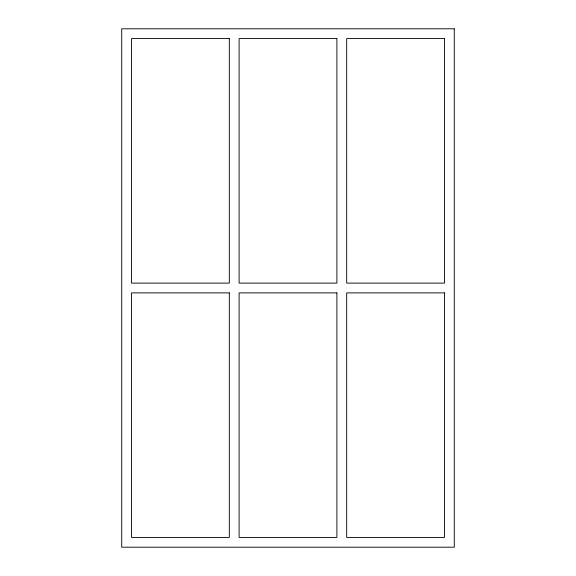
<?xml version="1.0" encoding="UTF-8"?>
<svg xmlns="http://www.w3.org/2000/svg" width="576" height="576" viewBox="0 0 576 576"><rect width="100%" height="100%" fill="white"/><g stroke="black" fill="none" stroke-linecap="round" stroke-linejoin="round"><path stroke-width="0.86" d="M454.277 28.8L121.723 28.8L121.723 547.2L454.277 547.2L454.277 28.8M229.313 38.578L131.501 38.578L131.501 283.111L229.313 283.111L229.313 38.578M336.902 38.578L239.098 38.578L239.098 283.111L336.902 283.111L336.902 38.578M444.499 38.578L346.687 38.578L346.687 283.111L444.499 283.111L444.499 38.578M229.313 292.889L131.501 292.889L131.501 537.422L229.313 537.422L229.313 292.889M336.902 292.889L239.098 292.889L239.098 537.422L336.902 537.422L336.902 292.889M444.499 292.889L346.687 292.889L346.687 537.422L444.499 537.422L444.499 292.889"/></g></svg>
